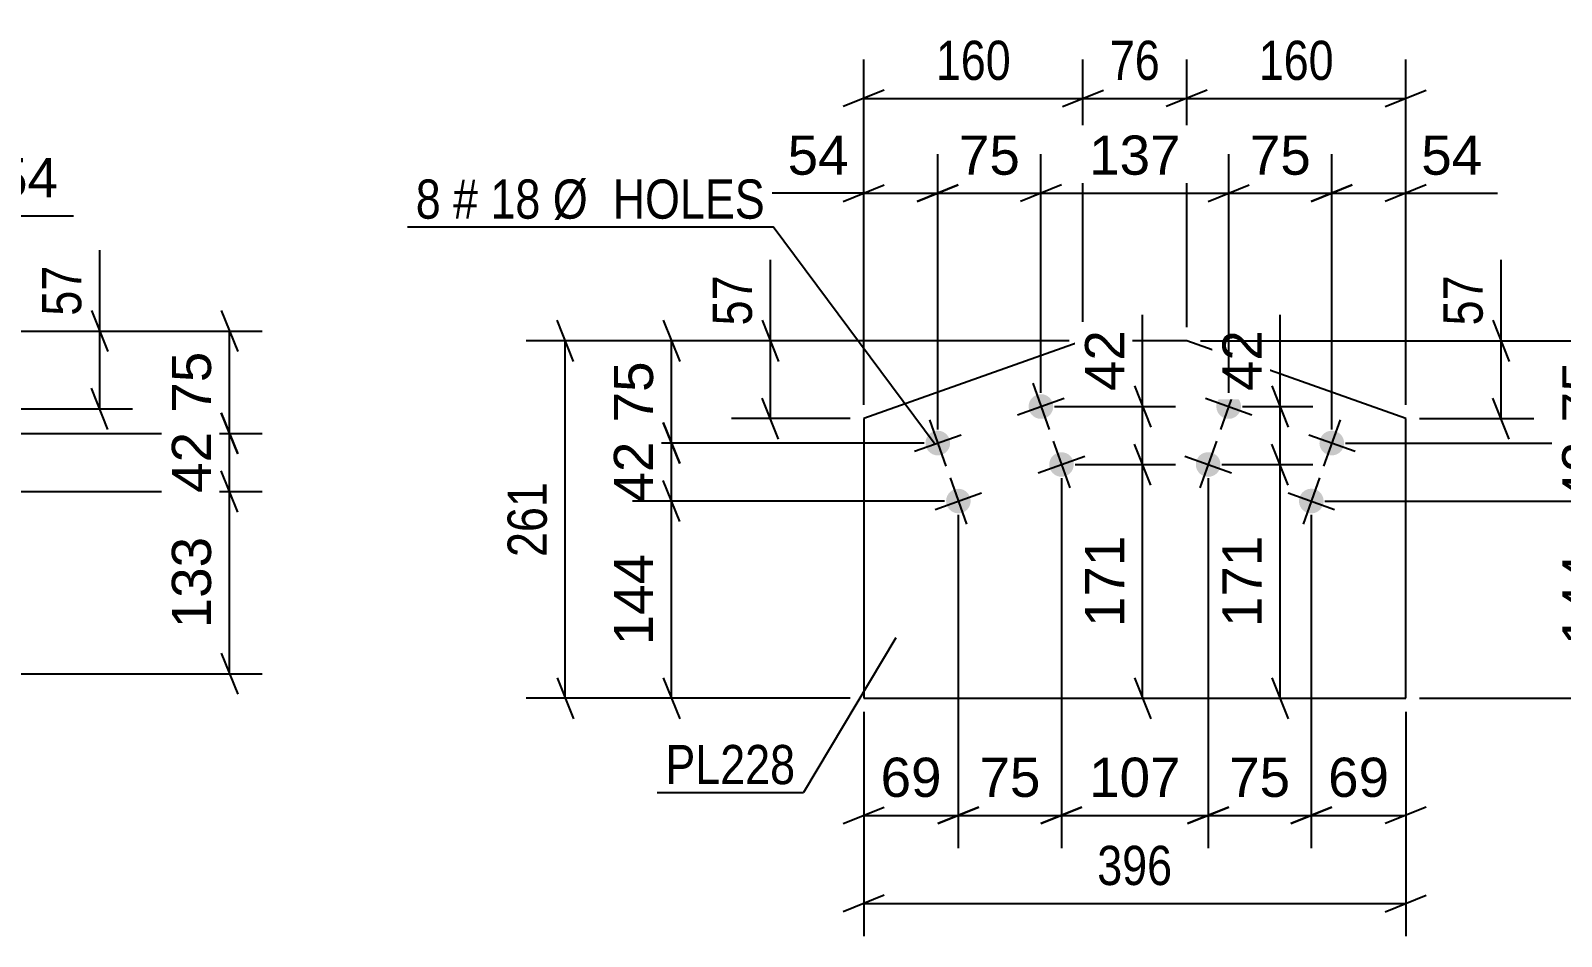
# Model space of a CAD drawing. Header units: millimetres. Extents: x 0 to 420, y 0 to 297.
# Drawn here: x 219.1 to 331, y 139.9 to 206.1 of the extents above; entities that cross this region are included whole.
import ezdxf

# ---------------------------------------------------------------- set-up
doc = ezdxf.new("R2010")
doc.units = ezdxf.units.MM
doc.styles.add('Arial', font='ARIAL.TTF', dxfattribs={"height": 0.2})
doc.styles.add('Arial Narrow', font='ARIALN.TTF', dxfattribs={"height": 0.2})

# ---------------------------------------------------------------- blocks, each defined once
blk = doc.blocks.new('Bolt-717262950-10615 - 10612')
at = {"linetype": 'Continuous'}
for points in [[(307.56, 178.36, -1), (305.86, 178.96, -1)], [(315.1, 175.69, -1), (313.4, 176.29, -1)], [(306.06, 174.12, -1), (304.36, 174.72, -1)], [(313.6, 171.45, -1), (311.9, 172.05, -1)]]:
    blk.add_hatch(color=1, dxfattribs=at).paths.add_polyline_path(points)
at = {"color": 1, "linetype": 'Continuous'}
for p, q in [((307.31, 180.36), (306.11, 176.97)), ((305.02, 179.26), (308.41, 178.06)), ((314.85, 177.68), (313.65, 174.29)), ((305.81, 176.12), (304.61, 172.72)), ((312.56, 176.59), (315.95, 175.39)), ((303.51, 175.02), (306.91, 173.82)), ((313.35, 173.44), (312.15, 170.05)), ((311.05, 172.35), (314.44, 171.14))]:
    blk.add_line(p, q, dxfattribs=at)
blk = doc.blocks.new('Part-717262950-10613 - 10612')
at = {"color": 2, "linetype": 'Continuous'}
for p, q in [((296.05, 183.46), (280.03, 177.78)), ((303.64, 183.46), (296.05, 183.46)), ((319.66, 177.78), (303.64, 183.46)), ((280.03, 177.78), (280.03, 157.34)), ((319.66, 157.34), (319.66, 177.78)), ((280.03, 157.34), (319.66, 157.34))]:
    blk.add_line(p, q, dxfattribs=at)
blk = doc.blocks.new('Bolt-717262950-10614 - 10612')
at = {"linetype": 'Continuous'}
for points in [[(293.83, 178.96, -1), (292.13, 178.36, -1)], [(286.29, 176.29, -1), (284.59, 175.69, -1)], [(295.33, 174.72, -1), (293.64, 174.12, -1)], [(287.79, 172.05, -1), (286.1, 171.45, -1)]]:
    blk.add_hatch(color=1, dxfattribs=at).paths.add_polyline_path(points)
at = {"color": 1, "linetype": 'Continuous'}
for p, q in [((292.38, 180.36), (293.58, 176.97)), ((291.28, 178.06), (294.68, 179.26)), ((284.84, 177.68), (286.04, 174.29)), ((283.74, 175.39), (287.14, 176.59)), ((293.88, 176.12), (295.09, 172.72)), ((292.79, 173.82), (296.18, 175.02)), ((286.34, 173.44), (287.55, 170.05)), ((285.25, 171.14), (288.64, 172.35))]:
    blk.add_line(p, q, dxfattribs=at)
blk = doc.blocks.new('StraightDimension-717262950-10720 - 10602')
at = {"color": 7, "linetype": 'Continuous'}
for p, q in [((224.16, 184.17), (224.16, 190.08)), ((224.16, 184.17), (224.16, 190.08)), ((223.56, 185.67), (224.76, 182.67)), ((200.52, 184.17), (226.56, 184.17)), ((224.16, 178.49), (224.16, 184.17)), ((224.76, 176.99), (223.56, 179.99)), ((216.54, 178.49), (226.56, 178.49))]:
    blk.add_line(p, q, dxfattribs=at)
at = {"color": 0}
blk.add_wipeout([(223.41, 189.55), (219.21, 189.55), (219.21, 184.7), (223.41, 184.7)], dxfattribs=at)
at = {"color": 3, "style": 'Arial Narrow'}
blk.add_text('57', height=2.863, rotation=90.0002, dxfattribs=at).set_placement((222.81, 185.3))
blk = doc.blocks.new('StraightDimension-717262950-11508 - 10602')
at = {"color": 7, "linetype": 'Continuous'}
for p, q in [((210.13, 177.69), (210.13, 195.45)), ((215.54, 179.49), (215.54, 195.45)), ((208.63, 192), (211.63, 193.2)), ((210.13, 192.6), (215.54, 192.6)), ((217.04, 193.2), (214.04, 192)), ((215.54, 192.6), (222.24, 192.6)), ((215.54, 192.6), (222.24, 192.6))]:
    blk.add_line(p, q, dxfattribs=at)
at = {"color": 0}
blk.add_wipeout([(221.71, 193.35), (221.71, 197.55), (216.06, 197.55), (216.06, 193.35)], dxfattribs=at)
at = {"color": 3, "style": 'Arial'}
blk.add_text('54', height=2.865, dxfattribs=at).set_placement((216.66, 193.95))
blk = doc.blocks.new('StraightDimension-717262950-11623 - 10602')
at = {"color": 7, "linetype": 'Continuous'}
for p, q in [((234.25, 170.95), (233.05, 173.95)), ((209.62, 172.45), (236.05, 172.45)), ((233.65, 159.13), (233.65, 172.45)), ((233.05, 160.63), (234.25, 157.63)), ((216.54, 159.13), (236.05, 159.13))]:
    blk.add_line(p, q, dxfattribs=at)
at = {"color": 0}
blk.add_wipeout([(232.9, 169.73), (228.7, 169.73), (228.7, 161.85), (232.9, 161.85)], dxfattribs=at)
at = {"color": 3, "style": 'Arial'}
blk.add_text('133', height=2.865, rotation=90.0002, dxfattribs=at).set_placement((232.3, 162.45))
blk = doc.blocks.new('StraightDimension-717262950-11621 - 10602')
at = {"color": 7, "linetype": 'Continuous'}
for p, q in [((233.05, 185.67), (234.25, 182.67)), ((200.52, 184.17), (236.05, 184.17)), ((233.65, 176.69), (233.65, 184.17)), ((234.25, 175.19), (233.05, 178.19)), ((211.13, 176.69), (236.05, 176.69))]:
    blk.add_line(p, q, dxfattribs=at)
at = {"color": 0}
blk.add_wipeout([(232.9, 183.26), (228.7, 183.26), (228.7, 177.61), (232.9, 177.61)], dxfattribs=at)
at = {"color": 3, "style": 'Arial'}
blk.add_text('75', height=2.865, rotation=90.0002, dxfattribs=at).set_placement((232.3, 178.21))
blk = doc.blocks.new('StraightDimension-717262950-11622 - 10602')
at = {"color": 7, "linetype": 'Continuous'}
for p, q in [((233.05, 178.19), (234.25, 175.19)), ((211.13, 176.69), (236.05, 176.69)), ((233.65, 172.45), (233.65, 176.69)), ((234.25, 170.95), (233.05, 173.95)), ((209.62, 172.45), (236.05, 172.45))]:
    blk.add_line(p, q, dxfattribs=at)
at = {"color": 0}
blk.add_wipeout([(232.9, 177.4), (228.7, 177.4), (228.7, 171.75), (232.9, 171.75)], dxfattribs=at)
at = {"color": 3, "style": 'Arial'}
blk.add_text('42', height=2.865, rotation=90.0002, dxfattribs=at).set_placement((232.3, 172.35))
blk = doc.blocks.new('StraightDimension-717262950-10810 - 10612')
at = {"color": 7, "linetype": 'Continuous'}
for p, q in [((280.03, 178.78), (280.03, 204.03)), ((296.05, 184.46), (296.05, 204.03)), ((281.53, 201.78), (278.53, 200.58)), ((294.55, 200.58), (297.55, 201.78)), ((280.03, 201.18), (296.05, 201.18))]:
    blk.add_line(p, q, dxfattribs=at)
at = {"color": 0}
blk.add_wipeout([(291.38, 201.93), (291.38, 206.13), (284.7, 206.13), (284.7, 201.93)], dxfattribs=at)
at = {"color": 3, "style": 'Arial Narrow'}
blk.add_text('160', height=2.863, dxfattribs=at).set_placement((285.3, 202.53))
blk = doc.blocks.new('StraightDimension-717262950-11749 - 10612')
at = {"color": 7, "linetype": 'Continuous'}
for p, q in [((286.94, 170.75), (286.94, 146.38)), ((280.03, 156.34), (280.03, 146.38)), ((278.53, 148.18), (281.53, 149.38)), ((288.44, 149.38), (285.44, 148.18)), ((280.03, 148.78), (286.94, 148.78))]:
    blk.add_line(p, q, dxfattribs=at)
at = {"color": 0}
blk.add_wipeout([(286.31, 149.53), (286.31, 153.73), (280.66, 153.73), (280.66, 149.53)], dxfattribs=at)
at = {"color": 3, "style": 'Arial'}
blk.add_text('69', height=2.865, dxfattribs=at).set_placement((281.26, 150.13))
blk = doc.blocks.new('StraightDimension-717262950-10808 - 10612')
at = {"color": 7, "linetype": 'Continuous'}
for p, q in [((303.64, 184.46), (303.64, 204.03)), ((319.66, 178.78), (319.66, 204.03)), ((305.14, 201.78), (302.14, 200.58)), ((318.16, 200.58), (321.16, 201.78)), ((303.64, 201.18), (319.66, 201.18))]:
    blk.add_line(p, q, dxfattribs=at)
at = {"color": 0}
blk.add_wipeout([(315, 201.93), (315, 206.13), (308.31, 206.13), (308.31, 201.93)], dxfattribs=at)
at = {"color": 3, "style": 'Arial Narrow'}
blk.add_text('160', height=2.863, dxfattribs=at).set_placement((308.91, 202.53))
blk = doc.blocks.new('StraightDimension-717262950-10809 - 10612')
at = {"color": 7, "linetype": 'Continuous'}
for p, q in [((296.05, 184.46), (296.05, 204.03)), ((303.64, 184.46), (303.64, 204.03)), ((294.55, 200.58), (297.55, 201.78)), ((305.14, 201.78), (302.14, 200.58)), ((296.05, 201.18), (303.64, 201.18))]:
    blk.add_line(p, q, dxfattribs=at)
at = {"color": 0}
blk.add_wipeout([(302.27, 201.93), (302.27, 206.13), (297.42, 206.13), (297.42, 201.93)], dxfattribs=at)
at = {"color": 3, "style": 'Arial Narrow'}
blk.add_text('76', height=2.863, dxfattribs=at).set_placement((298.02, 202.53))
blk = doc.blocks.new('StraightDimension-717262950-11692 - 10612')
at = {"color": 7, "linetype": 'Continuous'}
for p, q in [((314.25, 176.99), (314.25, 197.1)), ((319.66, 178.78), (319.66, 197.1)), ((312.75, 193.65), (315.75, 194.85)), ((321.16, 194.85), (318.16, 193.65)), ((314.25, 194.25), (319.66, 194.25)), ((319.66, 194.25), (326.36, 194.25)), ((319.66, 194.25), (326.36, 194.25))]:
    blk.add_line(p, q, dxfattribs=at)
at = {"color": 0}
blk.add_wipeout([(325.84, 195), (325.84, 199.2), (320.19, 199.2), (320.19, 195)], dxfattribs=at)
at = {"color": 3, "style": 'Arial'}
blk.add_text('54', height=2.865, dxfattribs=at).set_placement((320.79, 195.6))
blk = doc.blocks.new('StraightDimension-717262950-11693 - 10612')
at = {"color": 7, "linetype": 'Continuous'}
for p, q in [((306.71, 179.66), (306.71, 197.1)), ((314.25, 176.99), (314.25, 197.1)), ((305.21, 193.65), (308.21, 194.85)), ((315.75, 194.85), (312.75, 193.65)), ((306.71, 194.25), (314.25, 194.25))]:
    blk.add_line(p, q, dxfattribs=at)
at = {"color": 0}
blk.add_wipeout([(313.31, 195), (313.31, 199.2), (307.66, 199.2), (307.66, 195)], dxfattribs=at)
at = {"color": 3, "style": 'Arial'}
blk.add_text('75', height=2.865, dxfattribs=at).set_placement((308.26, 195.6))
blk = doc.blocks.new('StraightDimension-717262950-10816 - 10612')
at = {"color": 7, "linetype": 'Continuous'}
for p, q in [((280.03, 156.34), (280.03, 139.94)), ((319.66, 156.34), (319.66, 139.94)), ((281.53, 142.94), (278.53, 141.74)), ((280.03, 142.34), (319.66, 142.34)), ((318.16, 141.74), (321.16, 142.94))]:
    blk.add_line(p, q, dxfattribs=at)
at = {"color": 0}
blk.add_wipeout([(303.19, 143.09), (303.19, 147.29), (296.5, 147.29), (296.5, 143.09)], dxfattribs=at)
at = {"color": 3, "style": 'Arial Narrow'}
blk.add_text('396', height=2.863, dxfattribs=at).set_placement((297.1, 143.69))
blk = doc.blocks.new('StraightDimension-717262950-10820 - 10612')
at = {"color": 7, "linetype": 'Continuous'}
for p, q in [((326.63, 183.46), (326.63, 189.37)), ((326.63, 183.46), (326.63, 189.37)), ((326.03, 184.96), (327.23, 181.96)), ((304.64, 183.46), (329.03, 183.46)), ((326.63, 177.78), (326.63, 183.46)), ((327.23, 176.28), (326.03, 179.28)), ((320.66, 177.78), (329.03, 177.78))]:
    blk.add_line(p, q, dxfattribs=at)
at = {"color": 0}
blk.add_wipeout([(325.88, 188.85), (321.68, 188.85), (321.68, 183.99), (325.88, 183.99)], dxfattribs=at)
at = {"color": 3, "style": 'Arial Narrow'}
blk.add_text('57', height=2.863, rotation=90.0002, dxfattribs=at).set_placement((325.28, 184.59))
blk = doc.blocks.new('StraightDimension-717262950-10824 - 10612')
at = {"color": 7, "linetype": 'Continuous'}
for p, q in [((273.2, 183.46), (273.2, 189.37)), ((273.2, 183.46), (273.2, 189.37)), ((272.6, 184.96), (273.8, 181.96)), ((295.05, 183.46), (270.35, 183.46)), ((273.2, 177.78), (273.2, 183.46)), ((273.8, 176.28), (272.6, 179.28)), ((279.03, 177.78), (270.35, 177.78))]:
    blk.add_line(p, q, dxfattribs=at)
at = {"color": 0}
blk.add_wipeout([(272.45, 188.85), (268.25, 188.85), (268.25, 183.99), (272.45, 183.99)], dxfattribs=at)
at = {"color": 3, "style": 'Arial Narrow'}
blk.add_text('57', height=2.863, rotation=90.0002, dxfattribs=at).set_placement((271.85, 184.59))
blk = doc.blocks.new('StraightDimension-717262950-10892 - 10612')
at = {"color": 7, "linetype": 'Continuous'}
for p, q in [((258.8, 181.96), (257.6, 184.96)), ((295.05, 183.46), (255.35, 183.46)), ((258.2, 157.34), (258.2, 183.46)), ((257.6, 158.84), (258.8, 155.84)), ((279.03, 157.34), (255.35, 157.34))]:
    blk.add_line(p, q, dxfattribs=at)
at = {"color": 0}
blk.add_wipeout([(257.45, 173.74), (253.25, 173.74), (253.25, 167.06), (257.45, 167.06)], dxfattribs=at)
at = {"color": 3, "style": 'Arial Narrow'}
blk.add_text('261', height=2.863, rotation=90.0002, dxfattribs=at).set_placement((256.85, 167.66))
blk = doc.blocks.new('StraightDimension-717262950-11646 - 10612')
at = {"color": 7, "linetype": 'Continuous'}
for p, q in [((265.37, 184.96), (266.57, 181.96)), ((295.05, 183.46), (263.12, 183.46)), ((265.97, 175.99), (265.97, 183.46)), ((266.57, 174.49), (265.37, 177.49)), ((284.44, 175.99), (263.12, 175.99))]:
    blk.add_line(p, q, dxfattribs=at)
at = {"color": 0}
blk.add_wipeout([(265.22, 182.55), (261.02, 182.55), (261.02, 176.9), (265.22, 176.9)], dxfattribs=at)
at = {"color": 3, "style": 'Arial'}
blk.add_text('75', height=2.865, rotation=90.0002, dxfattribs=at).set_placement((264.62, 177.5))
blk = doc.blocks.new('StraightDimension-717262950-11898 - 10612')
at = {"color": 7, "linetype": 'Continuous'}
for p, q in [((310.47, 178.66), (310.47, 185.36)), ((310.47, 178.66), (310.47, 185.36)), ((309.87, 180.16), (311.07, 177.16)), ((307.71, 178.66), (312.87, 178.66)), ((310.47, 174.42), (310.47, 178.66)), ((311.07, 172.92), (309.87, 175.92)), ((306.21, 174.42), (312.87, 174.42))]:
    blk.add_line(p, q, dxfattribs=at)
at = {"color": 0}
blk.add_wipeout([(309.72, 184.83), (305.52, 184.83), (305.52, 179.19), (309.72, 179.19)], dxfattribs=at)
at = {"color": 3, "style": 'Arial'}
blk.add_text('42', height=2.865, rotation=90.0002, dxfattribs=at).set_placement((309.12, 179.79))
blk = doc.blocks.new('StraightDimension-717262950-11647 - 10612')
at = {"color": 7, "linetype": 'Continuous'}
for p, q in [((265.37, 177.49), (266.57, 174.49)), ((284.44, 175.99), (263.12, 175.99)), ((265.97, 171.75), (265.97, 175.99)), ((266.57, 170.25), (265.37, 173.25)), ((285.94, 171.75), (263.12, 171.75))]:
    blk.add_line(p, q, dxfattribs=at)
at = {"color": 0}
blk.add_wipeout([(265.22, 176.69), (261.02, 176.69), (261.02, 171.04), (265.22, 171.04)], dxfattribs=at)
at = {"color": 3, "style": 'Arial'}
blk.add_text('42', height=2.865, rotation=90.0002, dxfattribs=at).set_placement((264.62, 171.64))
blk = doc.blocks.new('StraightDimension-717262950-11648 - 10612')
at = {"color": 7, "linetype": 'Continuous'}
for p, q in [((266.57, 170.25), (265.37, 173.25)), ((285.94, 171.75), (263.12, 171.75)), ((265.97, 157.34), (265.97, 171.75)), ((265.37, 158.84), (266.57, 155.84)), ((279.03, 157.34), (263.12, 157.34))]:
    blk.add_line(p, q, dxfattribs=at)
at = {"color": 0}
blk.add_wipeout([(265.22, 168.48), (261.02, 168.48), (261.02, 160.61), (265.22, 160.61)], dxfattribs=at)
at = {"color": 3, "style": 'Arial'}
blk.add_text('144', height=2.865, rotation=90.0002, dxfattribs=at).set_placement((264.62, 161.21))
blk = doc.blocks.new('StraightDimension-717262950-11669 - 10612')
at = {"color": 7, "linetype": 'Continuous'}
for p, q in [((334.71, 184.96), (335.91, 181.96)), ((304.64, 183.46), (337.71, 183.46)), ((335.31, 175.99), (335.31, 183.46)), ((335.91, 174.49), (334.71, 177.49)), ((315.25, 175.99), (337.71, 175.99))]:
    blk.add_line(p, q, dxfattribs=at)
at = {"color": 0}
blk.add_wipeout([(334.56, 182.55), (330.36, 182.55), (330.36, 176.9), (334.56, 176.9)], dxfattribs=at)
at = {"color": 3, "style": 'Arial'}
blk.add_text('75', height=2.865, rotation=90.0002, dxfattribs=at).set_placement((333.96, 177.5))
blk = doc.blocks.new('StraightDimension-717262950-11670 - 10612')
at = {"color": 7, "linetype": 'Continuous'}
for p, q in [((334.71, 177.49), (335.91, 174.49)), ((315.25, 175.99), (337.71, 175.99)), ((335.31, 171.75), (335.31, 175.99)), ((335.91, 170.25), (334.71, 173.25)), ((313.75, 171.75), (337.71, 171.75))]:
    blk.add_line(p, q, dxfattribs=at)
at = {"color": 0}
blk.add_wipeout([(334.56, 176.69), (330.36, 176.69), (330.36, 171.04), (334.56, 171.04)], dxfattribs=at)
at = {"color": 3, "style": 'Arial'}
blk.add_text('42', height=2.865, rotation=90.0002, dxfattribs=at).set_placement((333.96, 171.64))
blk = doc.blocks.new('StraightDimension-717262950-11671 - 10612')
at = {"color": 7, "linetype": 'Continuous'}
for p, q in [((335.91, 170.25), (334.71, 173.25)), ((313.75, 171.75), (337.71, 171.75)), ((335.31, 157.34), (335.31, 171.75)), ((334.71, 158.84), (335.91, 155.84)), ((320.66, 157.34), (337.71, 157.34))]:
    blk.add_line(p, q, dxfattribs=at)
at = {"color": 0}
blk.add_wipeout([(334.56, 168.48), (330.36, 168.48), (330.36, 160.61), (334.56, 160.61)], dxfattribs=at)
at = {"color": 3, "style": 'Arial'}
blk.add_text('144', height=2.865, rotation=90.0002, dxfattribs=at).set_placement((333.96, 161.21))
blk = doc.blocks.new('StraightDimension-717262950-11875 - 10612')
at = {"color": 7, "linetype": 'Continuous'}
for p, q in [((301.02, 172.92), (299.82, 175.92)), ((295.48, 174.42), (302.82, 174.42)), ((300.42, 157.34), (300.42, 174.42)), ((299.82, 158.84), (301.02, 155.84)), ((295.48, 157.34), (302.82, 157.34))]:
    blk.add_line(p, q, dxfattribs=at)
at = {"color": 0}
blk.add_wipeout([(299.67, 169.81), (295.47, 169.81), (295.47, 161.94), (299.67, 161.94)], dxfattribs=at)
at = {"color": 3, "style": 'Arial'}
blk.add_text('171', height=2.865, rotation=90.0002, dxfattribs=at).set_placement((299.07, 162.54))
blk = doc.blocks.new('StraightDimension-717262950-11694 - 10612')
at = {"color": 7, "linetype": 'Continuous'}
for p, q in [((292.98, 179.66), (292.98, 197.1)), ((306.71, 179.66), (306.71, 197.1)), ((294.48, 194.85), (291.48, 193.65)), ((305.21, 193.65), (308.21, 194.85)), ((292.98, 194.25), (306.71, 194.25))]:
    blk.add_line(p, q, dxfattribs=at)
at = {"color": 0}
blk.add_wipeout([(303.78, 195), (303.78, 199.2), (295.91, 199.2), (295.91, 195)], dxfattribs=at)
at = {"color": 3, "style": 'Arial'}
blk.add_text('137', height=2.865, dxfattribs=at).set_placement((296.51, 195.6))
blk = doc.blocks.new('StraightDimension-717262950-11695 - 10612')
at = {"color": 7, "linetype": 'Continuous'}
for p, q in [((285.44, 176.99), (285.44, 197.1)), ((292.98, 179.66), (292.98, 197.1)), ((283.94, 193.65), (286.94, 194.85)), ((294.48, 194.85), (291.48, 193.65)), ((285.44, 194.25), (292.98, 194.25))]:
    blk.add_line(p, q, dxfattribs=at)
at = {"color": 0}
blk.add_wipeout([(292.03, 195), (292.03, 199.2), (286.39, 199.2), (286.39, 195)], dxfattribs=at)
at = {"color": 3, "style": 'Arial'}
blk.add_text('75', height=2.865, dxfattribs=at).set_placement((286.99, 195.6))
blk = doc.blocks.new('StraightDimension-717262950-11696 - 10612')
at = {"color": 7, "linetype": 'Continuous'}
for p, q in [((280.03, 178.78), (280.03, 197.1)), ((285.44, 176.99), (285.44, 197.1)), ((278.53, 193.65), (281.53, 194.85)), ((286.94, 194.85), (283.94, 193.65)), ((280.03, 194.25), (273.33, 194.25)), ((280.03, 194.25), (273.33, 194.25)), ((280.03, 194.25), (285.44, 194.25))]:
    blk.add_line(p, q, dxfattribs=at)
at = {"color": 0}
blk.add_wipeout([(279.5, 195), (279.5, 199.2), (273.86, 199.2), (273.86, 195)], dxfattribs=at)
at = {"color": 3, "style": 'Arial'}
blk.add_text('54', height=2.865, dxfattribs=at).set_placement((274.46, 195.6))
blk = doc.blocks.new('StraightDimension-717262950-11745 - 10612')
at = {"color": 7, "linetype": 'Continuous'}
for p, q in [((312.75, 170.75), (312.75, 146.38)), ((319.66, 156.34), (319.66, 146.38)), ((311.25, 148.18), (314.25, 149.38)), ((321.16, 149.38), (318.16, 148.18)), ((312.75, 148.78), (319.66, 148.78))]:
    blk.add_line(p, q, dxfattribs=at)
at = {"color": 0}
blk.add_wipeout([(319.03, 149.53), (319.03, 153.73), (313.38, 153.73), (313.38, 149.53)], dxfattribs=at)
at = {"color": 3, "style": 'Arial'}
blk.add_text('69', height=2.865, dxfattribs=at).set_placement((313.98, 150.13))
blk = doc.blocks.new('StraightDimension-717262950-11746 - 10612')
at = {"color": 7, "linetype": 'Continuous'}
for p, q in [((305.21, 173.42), (305.21, 146.38)), ((312.75, 170.75), (312.75, 146.38)), ((303.71, 148.18), (306.71, 149.38)), ((314.25, 149.38), (311.25, 148.18)), ((305.21, 148.78), (312.75, 148.78))]:
    blk.add_line(p, q, dxfattribs=at)
at = {"color": 0}
blk.add_wipeout([(311.8, 149.53), (311.8, 153.73), (306.15, 153.73), (306.15, 149.53)], dxfattribs=at)
at = {"color": 3, "style": 'Arial'}
blk.add_text('75', height=2.865, dxfattribs=at).set_placement((306.75, 150.13))
blk = doc.blocks.new('StraightDimension-717262950-11747 - 10612')
at = {"color": 7, "linetype": 'Continuous'}
for p, q in [((294.48, 173.42), (294.48, 146.38)), ((305.21, 173.42), (305.21, 146.38)), ((292.98, 148.18), (295.98, 149.38)), ((306.71, 149.38), (303.71, 148.18)), ((294.48, 148.78), (305.21, 148.78))]:
    blk.add_line(p, q, dxfattribs=at)
at = {"color": 0}
blk.add_wipeout([(303.78, 149.53), (303.78, 153.73), (295.91, 153.73), (295.91, 149.53)], dxfattribs=at)
at = {"color": 3, "style": 'Arial'}
blk.add_text('107', height=2.865, dxfattribs=at).set_placement((296.51, 150.13))
blk = doc.blocks.new('StraightDimension-717262950-11748 - 10612')
at = {"color": 7, "linetype": 'Continuous'}
for p, q in [((294.48, 173.42), (294.48, 146.38)), ((286.94, 170.75), (286.94, 146.38)), ((285.44, 148.18), (288.44, 149.38)), ((295.98, 149.38), (292.98, 148.18)), ((286.94, 148.78), (294.48, 148.78))]:
    blk.add_line(p, q, dxfattribs=at)
at = {"color": 0}
blk.add_wipeout([(293.54, 149.53), (293.54, 153.73), (287.89, 153.73), (287.89, 149.53)], dxfattribs=at)
at = {"color": 3, "style": 'Arial'}
blk.add_text('75', height=2.865, dxfattribs=at).set_placement((288.49, 150.13))
blk = doc.blocks.new('StraightDimension-717262950-11874 - 10612')
at = {"color": 7, "linetype": 'Continuous'}
for p, q in [((300.42, 178.66), (300.42, 185.36)), ((300.42, 178.66), (300.42, 185.36)), ((299.82, 180.16), (301.02, 177.16)), ((293.98, 178.66), (302.82, 178.66)), ((300.42, 174.42), (300.42, 178.66)), ((301.02, 172.92), (299.82, 175.92)), ((295.48, 174.42), (302.82, 174.42))]:
    blk.add_line(p, q, dxfattribs=at)
at = {"color": 0}
blk.add_wipeout([(299.67, 184.83), (295.47, 184.83), (295.47, 179.19), (299.67, 179.19)], dxfattribs=at)
at = {"color": 3, "style": 'Arial'}
blk.add_text('42', height=2.865, rotation=90.0002, dxfattribs=at).set_placement((299.07, 179.79))
blk = doc.blocks.new('StraightDimension-717262950-11899 - 10612')
at = {"color": 7, "linetype": 'Continuous'}
for p, q in [((311.07, 172.92), (309.87, 175.92)), ((306.21, 174.42), (312.87, 174.42)), ((310.47, 157.34), (310.47, 174.42)), ((309.87, 158.84), (311.07, 155.84)), ((306.21, 157.34), (312.87, 157.34))]:
    blk.add_line(p, q, dxfattribs=at)
at = {"color": 0}
blk.add_wipeout([(309.72, 169.81), (305.52, 169.81), (305.52, 161.94), (309.72, 161.94)], dxfattribs=at)
at = {"color": 3, "style": 'Arial'}
blk.add_text('171', height=2.865, rotation=90.0002, dxfattribs=at).set_placement((309.12, 162.54))
blk = doc.blocks.new('Mark-717262950-10928 - 10612')
at = {"color": 30, "linetype": 'Continuous'}
for p in [(282.37, 161.75), (264.92, 150.46)]:
    blk.add_line(p, (275.62, 150.46), dxfattribs=at)
at = {"color": 0}
blk.add_wipeout([(275.02, 151.06), (275.02, 154.06), (265.52, 154.06), (265.52, 151.06)], dxfattribs=at)
blk.add_wipeout([(275.02, 151.06), (275.02, 154.06), (265.52, 154.06), (265.52, 151.06)], dxfattribs=at)
at = {"color": 3, "style": 'Arial Narrow'}
blk.add_text('PL228', height=2.863, dxfattribs=at).set_placement((265.52, 151.06))
blk = doc.blocks.new('MarkSet-717262950-11499 - 10612')
at = {"color": 7, "linetype": 'Continuous'}
for p in [(246.67, 191.79), (285.24, 175.88)]:
    blk.add_line(p, (273.41, 191.79), dxfattribs=at)
at = {"color": 0}
for points in [[(249.1, 192.39), (249.1, 195.39), (247.27, 195.39), (247.27, 192.39)], [(251.83, 192.39), (251.83, 195.39), (250, 195.39), (250, 192.39)], [(256.39, 192.39), (256.39, 195.39), (252.73, 195.39), (252.73, 192.39)], [(272.81, 192.39), (272.81, 195.39), (257.29, 195.39), (257.29, 192.39)]]:
    blk.add_wipeout(points, dxfattribs=at)
for points in [[(249.1, 192.39), (249.1, 195.39), (247.27, 195.39), (247.27, 192.39)], [(251.83, 192.39), (251.83, 195.39), (250, 195.39), (250, 192.39)], [(256.39, 192.39), (256.39, 195.39), (252.73, 195.39), (252.73, 192.39)], [(272.81, 192.39), (272.81, 195.39), (257.29, 195.39), (257.29, 192.39)]]:
    blk.add_wipeout(points, dxfattribs=at)
at = {"color": 3, "style": 'Arial Narrow'}
for s, height, p in [('8', 2.86, (247.27, 192.39)), ('#', 2.86, (250, 192.39)), ('18', 2.863, (252.73, 192.39)), ('Ø  HOLES', 2.863, (257.29, 192.39))]:
    blk.add_text(s, height=height, dxfattribs=at).set_placement(p)

msp = doc.modelspace()

# ---------------------------------------------------------------- block references
for name in ['StraightDimension-717262950-10720 - 10602', 'Part-717262950-10613 - 10612', 'Bolt-717262950-10614 - 10612', 'Bolt-717262950-10615 - 10612', 'StraightDimension-717262950-11623 - 10602']:
    msp.add_blockref(name, (0, 0))

# ---------------------------------------------------------------- next in the draw order: block references
for name in ['StraightDimension-717262950-10810 - 10612', 'StraightDimension-717262950-10808 - 10612', 'StraightDimension-717262950-11508 - 10602', 'StraightDimension-717262950-11749 - 10612']:
    msp.add_blockref(name, (0, 0))

# ---------------------------------------------------------------- next in the draw order: block references
for name in ['StraightDimension-717262950-10809 - 10612', 'StraightDimension-717262950-11692 - 10612', 'StraightDimension-717262950-11621 - 10602', 'StraightDimension-717262950-10816 - 10612']:
    msp.add_blockref(name, (0, 0))

# ---------------------------------------------------------------- next in the draw order: block references
for name in ['StraightDimension-717262950-11693 - 10612', 'StraightDimension-717262950-10824 - 10612', 'StraightDimension-717262950-11622 - 10602']:
    msp.add_blockref(name, (0, 0))

# ---------------------------------------------------------------- next in the draw order: block references
for name in ['StraightDimension-717262950-10820 - 10612', 'StraightDimension-717262950-10892 - 10612']:
    msp.add_blockref(name, (0, 0))

# ---------------------------------------------------------------- next in the draw order: block references
for name in ['StraightDimension-717262950-11646 - 10612', 'StraightDimension-717262950-11898 - 10612']:
    msp.add_blockref(name, (0, 0))

# ---------------------------------------------------------------- next in the draw order: block references
for name in ['StraightDimension-717262950-11669 - 10612', 'StraightDimension-717262950-11647 - 10612', 'StraightDimension-717262950-11875 - 10612']:
    msp.add_blockref(name, (0, 0))

# ---------------------------------------------------------------- next in the draw order: block references
for name in ['StraightDimension-717262950-11694 - 10612', 'StraightDimension-717262950-11670 - 10612', 'StraightDimension-717262950-11648 - 10612']:
    msp.add_blockref(name, (0, 0))

# ---------------------------------------------------------------- next in the draw order: block references
for name in ['StraightDimension-717262950-11695 - 10612', 'StraightDimension-717262950-11671 - 10612', 'Mark-717262950-10928 - 10612']:
    msp.add_blockref(name, (0, 0))

# ---------------------------------------------------------------- next in the draw order: block references
for name in ['StraightDimension-717262950-11696 - 10612', 'StraightDimension-717262950-11745 - 10612']:
    msp.add_blockref(name, (0, 0))

# ---------------------------------------------------------------- next in the draw order: block references
for name in ['MarkSet-717262950-11499 - 10612', 'StraightDimension-717262950-11746 - 10612']:
    msp.add_blockref(name, (0, 0))

# ---------------------------------------------------------------- next in the draw order: block references
msp.add_blockref('StraightDimension-717262950-11747 - 10612', (0, 0))

# ---------------------------------------------------------------- next in the draw order: block references
for name in ['StraightDimension-717262950-11899 - 10612', 'StraightDimension-717262950-11748 - 10612']:
    msp.add_blockref(name, (0, 0))

# ---------------------------------------------------------------- next in the draw order: block references
msp.add_blockref('StraightDimension-717262950-11874 - 10612', (0, 0))

doc.saveas('drawing.dxf')
